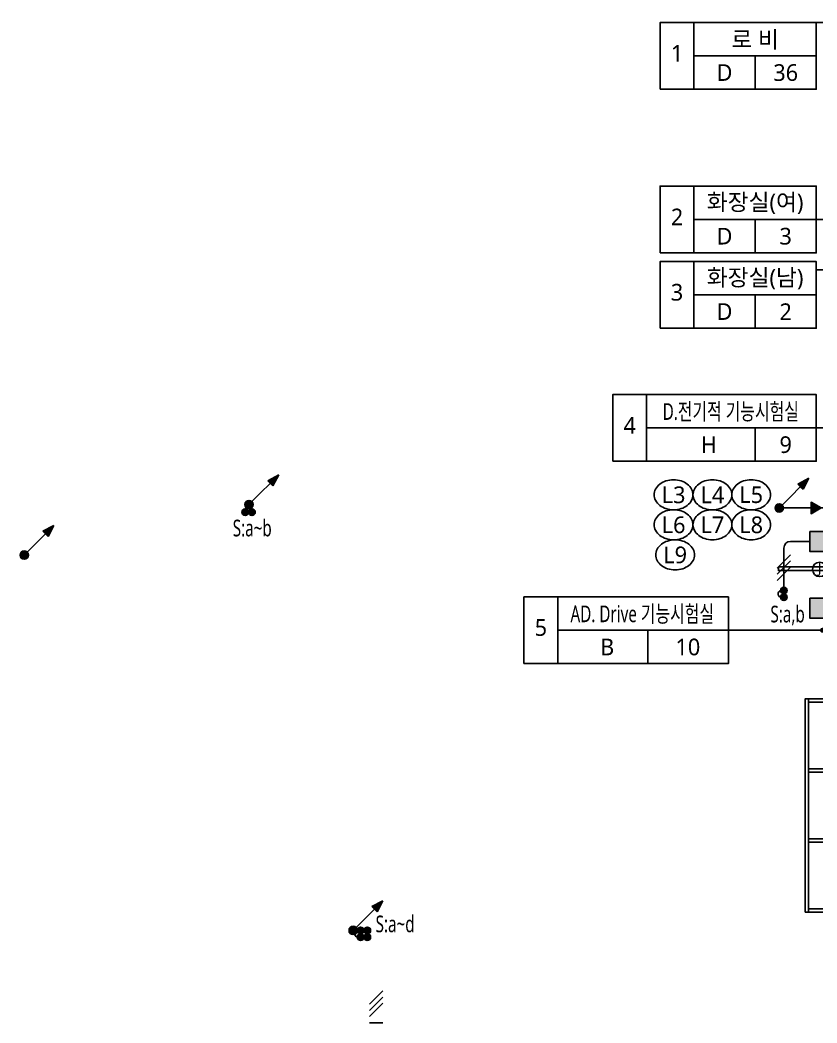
# Model space of a CAD drawing. Header units: millimetres. Extents: x -168200 to 504600, y -244718 to -125918.
# Drawn here: x 62503 to 86418, y -203935 to -173859 of the extents above; entities that cross this region are included whole.
import ezdxf
from ezdxf.enums import TextEntityAlignment as Align

# ---------------------------------------------------------------- set-up
doc = ezdxf.new("R2010")
doc.units = ezdxf.units.MM
doc.set_wipeout_variables(frame=1)
for name, color, linetype in [('-----20 공통심벌', 2, 'Continuous'), ('elec-box', 6, 'Continuous'), ('RACEWAY', 6, 'Continuous'), ('S', 4, 'Continuous'), ('sol254', 254, 'Continuous'), ('SYM', 3, 'Continuous'), ('TIT', 2, 'Continuous')]:
    doc.layers.add(name, color=color, linetype=linetype)
doc.styles.add('$0$스타일1', font='malgun.ttf')
doc.styles.add('arch', font='malgun.ttf')
doc.styles.add('GHS', font='malgun.ttf')
doc.styles.add('NA', font='malgun.ttf')
doc.dimstyles.new('DIM-QD 1', dxfattribs={"dimtxt": 3, "dimasz": 1.5, "dimexe": 1, "dimexo": 0, "dimgap": 1, "dimtad": 1, "dimdec": 3, "dimdsep": 46, "dimlunit": 6, "dimtxsty": '$0$스타일1', "dimblk1": 'ARCHTICK', "dimblk2": 'ARCHTICK', "dimsah": 1, "dimcen": 0, "dimclrd": 256, "dimclre": 256, "dimclrt": 3, "dimazin": 2, "dimtfac": 1, "dimtdec": 3, "dimtix": 1, "dimtmove": 2, "dimatfit": 3, "dimldrblk": 'ARCHTICK', "dimfxl": 1, "dimtolj": 1, "dimtzin": 0, "dimarcsym": 0})

# ---------------------------------------------------------------- blocks, each defined once
blk = doc.blocks.new('H7-1')
at = {"layer": 'SYM'}
for points in [[(-150, 0, 1), (0, 0, 1)], [(0, 0, 1), (150, 0, 1)]]:
    blk.add_hatch(color=6, dxfattribs=at).paths.add_polyline_path(points)
for centre in [(-75, 0), (75, 0)]:
    blk.add_circle(centre, 75, dxfattribs=at)
at = {"layer": 'SYM', "color": 4}
blk.add_arc((0, 54), 77.9, 15.5714, 164.4286, dxfattribs=at)
blk = doc.blocks.new('zw$F231')
at = {"layer": 'sol254'}
blk.add_hatch(color=256, dxfattribs=at).paths.add_polyline_path([(-300, 300), (-300, -300), (300, -300), (300, 300)])
at = {"layer": 'SYM'}
blk.add_lwpolyline([(-300, 300), (300, 300), (300, -300), (-300, -300)], close=True, dxfattribs=at)
blk = doc.blocks.new('H7-3')
at = {"layer": 'SYM'}
for points in [[(-150, 0, 1), (0, 0, 1)], [(0, 0, 1), (150, 0, 1)], [(-150, -150, 1), (0, -150, 1)], [(0, -150, 1), (150, -150, 1)]]:
    blk.add_hatch(color=6, dxfattribs=at).paths.add_polyline_path(points)
for centre in [(-75, 0), (75, 0), (-75, -150), (75, -150)]:
    blk.add_circle(centre, 75, dxfattribs=at)
at = {"layer": 'SYM', "color": 4}
blk.add_arc((0, 54), 77.9, 15.5714, 164.4286, dxfattribs=at)
blk = doc.blocks.new('A$C07382CB1')
at = {"layer": 'SYM'}
blk.add_hatch(color=5, dxfattribs=at).paths.add_polyline_path([(393, 501), (447, 447), (501, 393), (624, 624)])
h = blk.add_hatch(color=5, dxfattribs=at)
edge = h.paths.add_edge_path()
edge.add_ellipse((0, 0), major_axis=(61.9, 61.9), ratio=1, start_angle=45, end_angle=225, ccw=False)
edge.add_ellipse((0, 0), major_axis=(61.9, 61.9), ratio=1, start_angle=225, end_angle=405, ccw=False)
for p, q in [((62, 62), (624, 624)), ((624, 624), (393, 501)), ((393, 501), (447, 447)), ((501, 393), (447, 447)), ((624, 624), (501, 393))]:
    blk.add_line(p, q, dxfattribs=at)
blk.add_circle((0, 0), 87.5, dxfattribs=at)
blk = doc.blocks.new('D8')
at = {"layer": 'SYM', "xscale": 0.00742857142770663, "yscale": 0.00742857142770663, "zscale": 0.00742857142770663}
blk.add_blockref('A$C07382CB1', (0, 0), dxfattribs=at)
blk = doc.blocks.new('EDL07')
blk.add_circle((0, 0), 150)
at = {"style": 'NA'}
blk.add_text('J', height=214, dxfattribs=at).set_placement((0, 0), align=Align.MIDDLE)
blk = doc.blocks.new('A5')
at = {"layer": 'SYM'}
blk.add_lwpolyline([(0, 0), (0.83, 1.44), (-0.83, 1.44)], close=True, dxfattribs=at)
at = {"color": 6}
blk.add_wipeout([(-0.83, 1.44), (0.83, 1.44), (0, 0)], dxfattribs=at).dxf.layer = 'SYM'
at = {"layer": 'SYM'}
h = blk.add_hatch(color=6, dxfattribs=at)
h.dxf.hatch_style = 1
h.paths.add_polyline_path([(-0.83, 1.44), (0, 0), (0.83, 1.44)])
blk = doc.blocks.new('_ARCHTICK')
at = {"color": 0, "linetype": 'ByBlock', "const_width": 0.15}
blk.add_lwpolyline([(-0.5, -0.5), (0.5, 0.5)], dxfattribs=at)

msp = doc.modelspace()

# ---------------------------------------------------------------- hatches: boundary and pattern name
at = {"layer": 'SYM'}
for points in [[(69162.8, -188617.7, 1), (69362.8, -188617.7, 1)], [(69362.8, -188617.7, 1), (69562.8, -188617.7, 1)]]:
    msp.add_hatch(color=6, dxfattribs=at).paths.add_polyline_path(points)

# ---------------------------------------------------------------- linework, layer by layer
at = {"layer": 'RACEWAY'}
for points in [[(85262.5, -190260.7), (98445.2, -190260.7), (98445.2, -190370.7), (85262.5, -190370.7)], [(86062.5, -200617.7), (86062.5, -194217.7), (86162.5, -194217.7), (86162.5, -200617.7)], [(111962.5, -194317.7), (86162.5, -194317.7), (86162.5, -194217.7), (111962.5, -194217.7)], [(111962.5, -196417.7), (86162.5, -196417.7), (86162.5, -196317.7), (111962.5, -196317.7)], [(111962.5, -198517.7), (86162.5, -198517.7), (86162.5, -198417.7), (111962.5, -198417.7)], [(111962.5, -200617.7), (86162.5, -200617.7), (86162.5, -200517.7), (111962.5, -200517.7)]]:
    msp.add_lwpolyline(points, close=True, dxfattribs=at)
at = {"layer": 'S'}
for p, q in [((85287.3, -188492), (87933.4, -188492)), ((85425, -190867.7), (85425, -189692.7)), ((86200, -189492.7), (85625, -189492.7))]:
    msp.add_line(p, q, dxfattribs=at)
msp.add_arc((85625, -189692.7), 200, 90, 180, dxfattribs=at)
at = {"layer": 'SYM', "color": 6}
for points in [[(81533.9, -188095.8, 0.123596), (81575.6, -188261.8, 0.105594), (81704.4, -188414, 0.0872703), (81887.1, -188510.1, 0.0776282), (82116, -188545.8, 0.0776282), (82344.9, -188510.1, 0.0872703), (82527.6, -188414, 0.105594), (82656.5, -188261.8, 0.123596), (82698.1, -188095.8, 0.123596), (82656.5, -187929.9, 0.105594), (82527.6, -187777.6, 0.0872703), (82344.9, -187681.6, 0.0776282), (82116, -187645.8, 0.0776282), (81887.1, -187681.6, 0.0872703), (81704.4, -187777.6, 0.105594), (81575.6, -187929.9, 0.123596)], [(82698.1, -188095.8, 0.123596), (82739.8, -188261.8, 0.105594), (82868.6, -188414, 0.0872703), (83051.3, -188510.1, 0.0776282), (83280.2, -188545.8, 0.0776282), (83509.1, -188510.1, 0.0872703), (83691.8, -188414, 0.105594), (83820.7, -188261.8, 0.123596), (83862.3, -188095.8, 0.123596), (83820.7, -187929.9, 0.105594), (83691.8, -187777.6, 0.0872703), (83509.1, -187681.6, 0.0776282), (83280.2, -187645.8, 0.0776282), (83051.3, -187681.6, 0.0872703), (82868.6, -187777.6, 0.105594), (82739.8, -187929.9, 0.123596)], [(82698.1, -188095.8, 0.123596), (82739.8, -188261.8, 0.105594), (82868.6, -188414, 0.0872703), (83051.3, -188510.1, 0.0776282), (83280.2, -188545.8, 0.0776282), (83509.1, -188510.1, 0.0872703), (83691.8, -188414, 0.105594), (83820.7, -188261.8, 0.123596), (83862.3, -188095.8, 0.123596), (83820.7, -187929.9, 0.105594), (83691.8, -187777.6, 0.0872703), (83509.1, -187681.6, 0.0776282), (83280.2, -187645.8, 0.0776282), (83051.3, -187681.6, 0.0872703), (82868.6, -187777.6, 0.105594), (82739.8, -187929.9, 0.123596)], [(83862.3, -188095.8, 0.123596), (83904, -188261.8, 0.105594), (84032.8, -188414, 0.0872703), (84215.5, -188510.1, 0.0776282), (84444.5, -188545.8, 0.0776282), (84673.4, -188510.1, 0.0872703), (84856.1, -188414, 0.105594), (84984.9, -188261.8, 0.123596), (85026.6, -188095.8, 0.123596), (84984.9, -187929.9, 0.105594), (84856.1, -187777.6, 0.0872703), (84673.4, -187681.6, 0.0776282), (84444.5, -187645.8, 0.0776282), (84215.5, -187681.6, 0.0872703), (84032.8, -187777.6, 0.105594), (83904, -187929.9, 0.123596)], [(81533.9, -188995.8, 0.123596), (81575.6, -189161.8, 0.105594), (81704.4, -189314, 0.0872703), (81887.1, -189410.1, 0.0776282), (82116, -189445.8, 0.0776282), (82344.9, -189410.1, 0.0872703), (82527.6, -189314, 0.105594), (82656.5, -189161.8, 0.123596), (82698.1, -188995.8, 0.123596), (82656.5, -188829.9, 0.105594), (82527.6, -188677.6, 0.0872703), (82344.9, -188581.6, 0.0776282), (82116, -188545.8, 0.0776282), (81887.1, -188581.6, 0.0872703), (81704.4, -188677.6, 0.105594), (81575.6, -188829.9, 0.123596)], [(82698.1, -188995.8, 0.123596), (82739.8, -189161.8, 0.105594), (82868.6, -189314, 0.0872703), (83051.3, -189410.1, 0.0776282), (83280.2, -189445.8, 0.0776282), (83509.1, -189410.1, 0.0872703), (83691.9, -189314, 0.105594), (83820.7, -189161.8, 0.123596), (83862.3, -188995.8, 0.123596), (83820.7, -188829.9, 0.105594), (83691.9, -188677.6, 0.0872703), (83509.1, -188581.6, 0.0776282), (83280.2, -188545.8, 0.0776282), (83051.3, -188581.6, 0.0872703), (82868.6, -188677.6, 0.105594), (82739.8, -188829.9, 0.123596)], [(83862.3, -188995.8, 0.123596), (83904, -189161.8, 0.105594), (84032.8, -189314, 0.0872703), (84215.5, -189410.1, 0.0776282), (84444.5, -189445.8, 0.0776282), (84673.4, -189410.1, 0.0872703), (84856.1, -189314, 0.105594), (84984.9, -189161.8, 0.123596), (85026.6, -188995.8, 0.123596), (84984.9, -188829.9, 0.105594), (84856.1, -188677.6, 0.0872703), (84673.4, -188581.6, 0.0776282), (84444.5, -188545.8, 0.0776282), (84215.5, -188581.6, 0.0872703), (84032.8, -188677.6, 0.105594), (83904, -188829.9, 0.123596)], [(81580.2, -189897.2, 0.123596), (81621.9, -190063.2, 0.105594), (81750.7, -190215.4, 0.0872703), (81933.4, -190311.5, 0.0776282), (82162.3, -190347.2, 0.0776282), (82391.2, -190311.5, 0.0872703), (82573.9, -190215.4, 0.105594), (82702.8, -190063.2, 0.123596), (82744.4, -189897.2, 0.123596), (82702.8, -189731.3, 0.105594), (82573.9, -189579, 0.0872703), (82391.2, -189483, 0.0776282), (82162.3, -189447.2, 0.0776282), (81933.4, -189483, 0.0872703), (81750.7, -189579, 0.105594), (81621.9, -189731.3, 0.123596)]]:
    msp.add_lwpolyline(points, format="xyb", close=True, dxfattribs=at)
at = {"layer": 'SYM'}
for centre in [(69262.8, -188617.7), (69462.8, -188617.7)]:
    msp.add_circle(centre, 100, dxfattribs=at)
at = {"layer": 'SYM', "color": 4}
msp.add_arc((69362.8, -188545.6), 103.8, 15.5714, 164.4286, dxfattribs=at)
at = {"layer": 'TIT', "color": 6}
for p, q in [((85225, -190291.7), (85625, -189891.7)), ((85225, -190480.2), (85625, -190080.2)), ((85225, -190668.8), (85625, -190268.8)), ((72992.4, -203369.5), (73392.4, -202969.5)), ((72992.4, -203558), (73392.4, -203158)), ((72992.4, -203746.6), (73392.4, -203346.6)), ((72992.4, -203935.2), (73392.4, -203935.2))]:
    msp.add_line(p, q, dxfattribs=at)

# ---------------------------------------------------------------- block references
at = {"layer": '-----20 공통심벌', "xscale": 1.440000000223517, "yscale": 1.440000000223517, "zscale": 1.440000000223517}
msp.add_blockref('EDL07', (86500, -190332.7), dxfattribs=at)
at = {"layer": 'S', "xscale": 192.3077051587188, "yscale": 192.3077051587188, "zscale": 192.3077051587188}
for p in [(69375, -188389.9), (85287.3, -188492), (62628.2, -189905.2), (72500, -201162.4)]:
    msp.add_blockref('D8', p, dxfattribs=at)
at = {"layer": 'S', "xscale": 1.333333333333333, "yscale": 1.333333333333333, "zscale": 1.333333333333333}
for name, p, rotation in [('H7-1', (85425, -191067.7), 90), ('H7-3', (72725, -201262.4), 89.99999999999999)]:
    msp.add_blockref(name, p, dxfattribs=dict(at, rotation=rotation))
at = {"layer": 'SYM'}
for p in [(86500, -189492.7), (86500, -191492.7)]:
    msp.add_blockref('zw$F231', p, dxfattribs=at)

# ---------------------------------------------------------------- texts
at = {"layer": 'elec-box', "color": 3, "style": 'GHS'}
for s, p in [('1', (82219.4, -174853.7)), ('2', (82219.4, -179760)), ('3', (82219.4, -182021.6)), ('4', (80799.4, -186011.6)), ('5', (78133.5, -192079))]:
    msp.add_text(s, height=500, dxfattribs=at).set_placement(p, align=Align.MIDDLE)
at = {"layer": 'SYM', "style": 'GHS'}
for s, p in [('L3', (82116, -188095.8)), ('L4', (83280.2, -188095.8)), ('L5', (84444.5, -188095.8)), ('L6', (82116, -188995.8)), ('L7', (83280.2, -188995.8)), ('L8', (84444.5, -188995.8)), ('L9', (82162.3, -189897.2))]:
    msp.add_text(s, height=500, dxfattribs=at).set_placement(p, align=Align.MIDDLE)
at = {"layer": 'SYM', "style": 'arch', "width": 0.7}
for s, p in [('S:a~b', (69471.4, -189081.2)), ('S:a,b', (85537.6, -191701.5)), ('S:a~d', (73758.6, -200953.6))]:
    msp.add_text(s, height=500, dxfattribs=at).set_placement(p, align=Align.MIDDLE)

# ---------------------------------------------------------------- wipeouts: each hides what was drawn before it
at = {"color": 6}
for points in [[(82727, -173933.7), (86397.1, -173933.7), (86397.1, -174933.7), (82727, -174933.7)], [(82727, -178840), (86397.1, -178840), (86397.1, -179840), (82727, -179840)], [(82727, -181101.6), (86397.1, -181101.6), (86397.1, -182101.6), (82727, -182101.6)], [(81307, -185091.6), (86397.1, -185091.6), (86397.1, -186091.6), (81307, -186091.6)], [(78641, -191159), (83761.2, -191159), (83761.2, -192159), (78641, -192159)]]:
    msp.add_wipeout(points, dxfattribs=at).dxf.layer = 'elec-box'

# ---------------------------------------------------------------- next in the draw order: linework, layer by layer
at = {"layer": 'elec-box', "color": 6}
for points in [[(82727, -174933.7), (86397.1, -174933.7), (86397.1, -173933.7), (82727, -173933.7)], [(82727, -179840), (86397.1, -179840), (86397.1, -178840), (82727, -178840)], [(82727, -182101.6), (86397.1, -182101.6), (86397.1, -181101.6), (82727, -181101.6)], [(81307, -186091.6), (86397.1, -186091.6), (86397.1, -185091.6), (81307, -185091.6)], [(78641, -192159), (83761.2, -192159), (83761.2, -191159), (78641, -191159)]]:
    msp.add_lwpolyline(points, close=True, dxfattribs=at)

# ---------------------------------------------------------------- next in the draw order: block references
at = {"layer": 'S', "xscale": 210.0000233311651, "yscale": 210.0000233311651, "zscale": 210.0000233311651, "rotation": 89.99999999999977}
msp.add_blockref('A5', (86545.1, -188492), dxfattribs=at)

# ---------------------------------------------------------------- next in the draw order: texts
at = {"layer": 'elec-box', "color": 3, "style": 'GHS'}
for s, p in [('로 비', (84562, -174433.7)), ('화장실(여)', (84562, -179340)), ('화장실(남)', (84562, -181601.6))]:
    msp.add_text(s, height=500, dxfattribs=at).set_placement(p, align=Align.MIDDLE)
at = {"layer": 'elec-box', "color": 3, "style": 'GHS', "width": 0.7}
for s, p in [('D.전기적 기능시험실', (83832, -185591.6)), ('AD. Drive 기능시험실', (81176.1, -191659))]:
    msp.add_text(s, height=500, dxfattribs=at).set_placement(p, align=Align.MIDDLE)

# ---------------------------------------------------------------- next in the draw order: leaders
at = {"layer": 'elec-box'}
msp.add_leader([(91555.6, -173933.7), (86413.4, -173933.7), (86380.9, -173933.7)], dimstyle='DIM-QD 1', override={"dimscale": 100, "dimasz": 1.5, "dimtad": 0, "dimclrd": 6, "dimldrblk": 'DOT'}, dxfattribs=at)

# ---------------------------------------------------------------- next in the draw order: wipeouts: each hides what was drawn before it
at = {"color": 6}
for points in [[(82727, -174933.7), (84562, -174933.7), (84562, -175933.7), (82727, -175933.7)], [(82727, -179840), (84562, -179840), (84562, -180840), (82727, -180840)], [(82727, -182101.6), (84562, -182101.6), (84562, -183101.6), (82727, -183101.6)], [(81307, -186091.6), (84562, -186091.6), (84562, -187091.6), (81307, -187091.6)], [(78641, -192159), (81340, -192159), (81340, -193159), (78641, -193159)]]:
    msp.add_wipeout(points, dxfattribs=at).dxf.layer = 'elec-box'

# ---------------------------------------------------------------- next in the draw order: linework, layer by layer
at = {"layer": 'elec-box', "color": 6}
for points in [[(81711.9, -175933.7), (82727, -175933.7), (82727, -173933.7), (81711.9, -173933.7)], [(82727, -175933.7), (84562, -175933.7), (84562, -174933.7), (82727, -174933.7)], [(81711.9, -180840), (82727, -180840), (82727, -178840), (81711.9, -178840)], [(82727, -180840), (84562, -180840), (84562, -179840), (82727, -179840)], [(81711.9, -183101.6), (82727, -183101.6), (82727, -181101.6), (81711.9, -181101.6)], [(82727, -183101.6), (84562, -183101.6), (84562, -182101.6), (82727, -182101.6)], [(80291.9, -187091.6), (81307, -187091.6), (81307, -185091.6), (80291.9, -185091.6)], [(81307, -187091.6), (84562, -187091.6), (84562, -186091.6), (81307, -186091.6)], [(77625.9, -193159), (78641, -193159), (78641, -191159), (77625.9, -191159)], [(78641, -193159), (81340, -193159), (81340, -192159), (78641, -192159)]]:
    msp.add_lwpolyline(points, close=True, dxfattribs=at)

# ---------------------------------------------------------------- next in the draw order: texts
at = {"layer": 'elec-box', "color": 3, "style": 'GHS'}
for s, p in [('D', (83644.5, -175433.7)), ('D', (83644.5, -180340)), ('D', (83644.5, -182601.6)), ('H', (83174.5, -186591.6)), ('B', (80122.5, -192659))]:
    msp.add_text(s, height=500, dxfattribs=at).set_placement(p, align=Align.MIDDLE)

# ---------------------------------------------------------------- next in the draw order: wipeouts: each hides what was drawn before it
at = {"color": 6}
for points in [[(84562, -174933.7), (86397.1, -174933.7), (86397.1, -175933.7), (84562, -175933.7)], [(84562, -179840), (86397.1, -179840), (86397.1, -180840), (84562, -180840)], [(84562, -182101.6), (86397.1, -182101.6), (86397.1, -183101.6), (84562, -183101.6)], [(84562, -186091.6), (86397.1, -186091.6), (86397.1, -187091.6), (84562, -187091.6)], [(81340, -192159), (83761.2, -192159), (83761.2, -193159), (81340, -193159)]]:
    msp.add_wipeout(points, dxfattribs=at).dxf.layer = 'elec-box'

# ---------------------------------------------------------------- next in the draw order: linework, layer by layer
at = {"layer": 'elec-box', "color": 6}
for points in [[(84562, -175933.7), (86397.1, -175933.7), (86397.1, -174933.7), (84562, -174933.7)], [(84562, -180840), (86397.1, -180840), (86397.1, -179840), (84562, -179840)], [(84562, -183101.6), (86397.1, -183101.6), (86397.1, -182101.6), (84562, -182101.6)], [(84562, -187091.6), (86397.1, -187091.6), (86397.1, -186091.6), (84562, -186091.6)], [(81340, -193159), (83761.2, -193159), (83761.2, -192159), (81340, -192159)]]:
    msp.add_lwpolyline(points, close=True, dxfattribs=at)
for points in [[(86397.1, -179840), (89760, -179840), (89760, -181101.6), (91405.6, -181101.6)], [(86397.1, -181352.3), (89760, -181352.3), (89760, -182613.8), (92117.9, -182613.8)]]:
    msp.add_lwpolyline(points, dxfattribs=at)
at = {"layer": 'elec-box'}
msp.add_lwpolyline([(91715.6, -186612.7), (88110, -186612.7), (88110, -186091.6), (86397.1, -186091.6)], dxfattribs=at)

# ---------------------------------------------------------------- next in the draw order: texts
at = {"layer": 'elec-box', "color": 3, "style": 'GHS'}
for s, p in [('36', (85479.6, -175433.7)), ('3', (85479.6, -180340)), ('2', (85479.6, -182601.6)), ('9', (85479.6, -186591.6)), ('10', (82543.7, -192659))]:
    msp.add_text(s, height=500, dxfattribs=at).set_placement(p, align=Align.MIDDLE)

# ---------------------------------------------------------------- next in the draw order: leaders
at = {"layer": 'elec-box'}
msp.add_leader([(86583.4, -192159), (83761.2, -192159), (83728.8, -192159)], dimstyle='DIM-QD 1', override={"dimscale": 100, "dimasz": 1.5, "dimtad": 0, "dimclrd": 6, "dimldrblk": 'DOT'}, dxfattribs=at)

doc.saveas('drawing.dxf')
